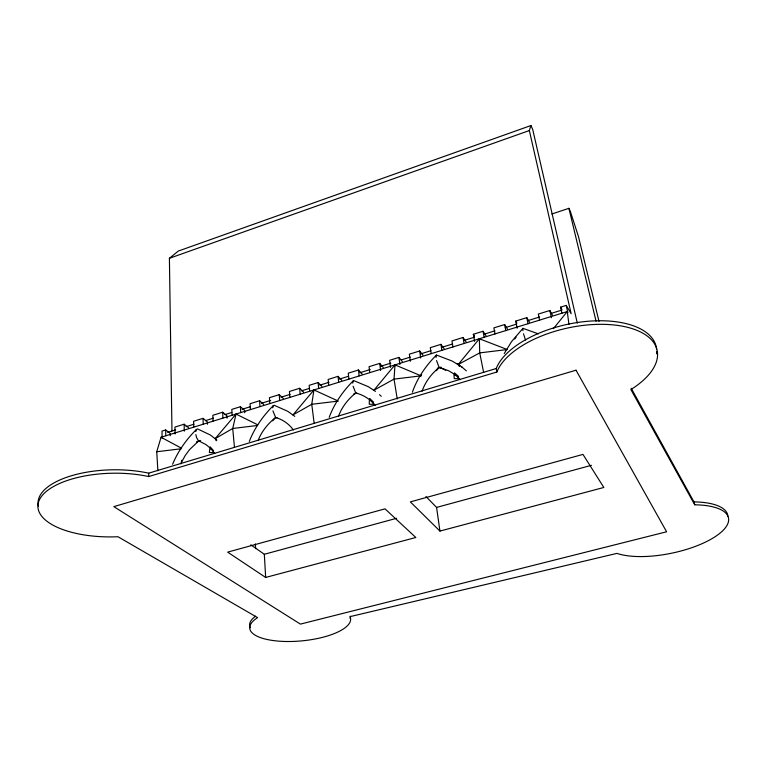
<?xml version="1.0" encoding="UTF-8"?>
<svg xmlns="http://www.w3.org/2000/svg" width="767" height="767" viewBox="0 0 767 767"><rect width="100%" height="100%" fill="white"/><g stroke="black" fill="none" stroke-linecap="round" stroke-linejoin="round"><path stroke-width="1.15" d="M338.439 416.423C341.708 407.239 348.084 399.108 355.744 393.001C363.328 394.861 370.298 399.204 375.121 405.379M213.216 451.418L210.177 448.014L210.196 446.864L213.293 450.382L213.216 451.418L214.779 453.642M293.349 429.99C289.351 424.141 282.697 419.491 275.631 417.478L272.918 410.863M258.105 440.603C261.537 431.476 268.009 423.547 275.631 417.478L277.04 417.881M352.753 383.126L353.05 381.103L353.894 380.672L368.275 386.673L375.485 391.391M214.07 452.588L209.353 452.54L209.822 448.848L210.887 448.8M180.907 463.843L181.789 460.277M369.56 399.751L369.704 398.514L373.414 402.023L373.213 403.145M272.716 407.795L273.196 405.753L274.212 405.273L287.769 411.323L294.796 416.356M313.933 389.943L293.004 414.88L311.757 404.295L338.295 401.074L313.933 389.943L311.757 404.295L314.144 423.221M458.206 377.498L454.208 374.114L454.419 372.829L458.474 376.338L458.206 377.498L460.305 379.732M195.777 431.514L196.41 429.453L197.589 428.926L210.379 435.014L216.879 440.076M257.731 424.813L236.025 414.055L232.727 428.485L234.453 447.219M157.887 470.737L156.736 451.744L161.07 437.257L567.283 311.546L567.829 312.581L566.199 305.4L560.562 307.155L561.943 313.3M566.199 305.4L571.137 313.732L529.345 130.543L530.917 125.539L178.308 251.058L169.402 258.297L171.961 430.968M422.08 391.237C425.263 381.861 431.485 373.721 439.136 367.518L441.035 367.172M412.387 392.244C417.238 378.102 425.944 365.591 436.442 355.035L452.089 361.017L459.874 365.696M538.415 333.875L522.921 328.334L522.883 330.702M329.206 417.334C334.307 403.423 342.993 391.103 353.414 380.672M249.304 441.418C254.558 427.957 263.004 415.935 273.196 405.753M172.594 464.284C178.011 451.169 186.371 439.433 196.41 429.453M181.482 462.405L185.154 455.598L189.507 449.673L198.624 441.006L200.695 440.642M504.245 353.549L511.484 341.708L522.921 328.334M421.073 375.84L394.986 364.862L373.932 390.211L394.027 379.119L421.073 375.84L421.61 374.91M436.442 355.035L436.078 357.451M514.647 339.033L516.095 337.173M553.333 328.717L567.283 311.546L568.932 324.374M459.452 366.501L458.187 364.526L479.365 338.755L507.313 349.551M216.189 440.747L215.23 438.59L236.025 414.055M436.394 370.672A74.926 63.958 -35.4 0 1 437.689 369.109L439.136 367.518L440.804 367.882L448.8 370.835L454.208 374.114M272.688 420.824A72.136 58.628 -47.6 0 1 274.212 419.003L275.631 417.478M215.23 438.59L232.727 428.485L257.578 425.464M458.187 364.526L479.72 352.887L506.162 349.685M196.563 441.907L198.624 441.006L199.909 441.437L206.026 444.649L210.177 448.014M353.98 393.759L355.744 393.001L357.278 393.385M437.315 368.304L439.136 367.518L440.92 368.122A73.383 61.475 -42.2 0 1 445.771 370.269M169.402 258.297L529.345 130.543M551.885 213.993L568.903 208.317L570.37 211.5L578.5 236.667L599.017 321.44M170.264 435.752L170.226 433.451L165.691 429.951L162.029 431.092L162.096 438.024M188.596 427.756L184.138 424.218L174.953 427.075L175.068 434.017M207.483 424.247L207.406 421.936L203.044 418.341L193.591 421.275L193.735 427.075M227.061 418.197L226.965 415.877L222.689 412.224L212.833 415.292L213.044 421.102M244.74 412.723L244.625 410.403L240.435 406.711L231.826 409.386L232.094 415.206M263.704 404.497L259.61 400.748L250.071 403.71L250.387 409.54M283.244 398.447L279.255 394.641L269.428 397.69L269.811 403.528M303.569 392.148L299.676 388.284L289.437 391.467L289.878 397.325M321.929 386.463L318.132 382.551L309.178 385.331L309.676 391.189M341.756 380.327L338.065 376.348L328.142 379.435L328.698 385.302M362.082 374.028L358.496 369.991L348.276 373.174L348.899 379.051M383.212 367.479L379.732 363.385L369.08 366.703L369.771 372.589M402.311 361.573L398.936 357.422L389.617 360.317L390.528 367.393M422.943 355.179L419.674 350.97L409.348 354.181L410.335 361.276M444.083 348.63L440.939 344.354L430.306 347.662L431.198 353.587M466.077 341.823L463.057 337.48L451.964 340.932L452.952 347.029M474.591 341.411L473.344 334.278L483.047 331.258L485.962 335.658M507.438 329.005L504.648 324.546L493.89 327.892L495.031 334.009M517.131 328.257L515.721 321.105L526.795 317.653L529.46 322.188M552.374 315.093L549.843 310.491L538.281 314.087L539.575 320.223M167.705 432.348L175.71 429.865M186.017 426.673L194.022 424.189M205.47 420.642L213.475 418.149M224.913 414.602L231.787 412.473M242.084 409.281L250.09 406.798M261.537 403.241L270.693 400.403M280.99 397.21L290.137 394.372M301.584 390.825L309.59 388.342M319.897 385.139L329.043 382.302M339.35 379.109L348.496 376.271M359.944 372.724L370.24 369.521M380.537 366.329L390.834 363.136M401.131 359.944L410.287 357.106M420.584 353.903L430.891 350.711M442.329 347.163L452.626 343.971M464.073 340.414L474.37 337.221M484.667 334.028L494.964 330.836M505.261 327.643L516.709 324.086M528.147 320.539L539.594 316.992M551.032 313.444L561.339 310.252M38.513 506.354A74.792 31.955 -1 0 1 71.226 475.818A74.792 31.955 -1 0 1 148.702 473.172L496.22 368.515A82.529 40.785 -12.3 0 1 581.932 321.891A82.529 40.785 -12.3 0 1 656.542 348.956M148.712 476.556L496.863 372.014A82.673 40.661 -12.2 0 1 616.889 325.313A82.673 40.661 -12.2 0 1 630.886 389.54L694.739 504.801A62.856 23 -11.7 0 1 713.943 537.466A62.856 23 -11.7 0 1 616.975 553.381L350.04 616.639A50.66 17.449 -5.4 0 1 289.868 641.509A50.66 17.449 -5.4 0 1 257.607 617.636L117.965 536.737A74.907 31.84 -1.1 0 1 39.635 499.365A74.907 31.84 -1.1 0 1 148.712 476.556L148.702 473.172M250.809 544.829L264.327 554.273L396.644 518.281M425.953 496.508L436.576 507.418L591.482 465.291M265.66 577.446L415.829 537.494L385.015 508.847L227.646 552.135L265.66 577.446L264.327 554.273M439.942 531.08L603.83 487.467L582.968 454.4L410.345 501.877L439.942 531.08L436.576 507.418M156.736 451.744L181.137 448.772M455.147 374.89L454.006 374.938L454.256 378.639L459.366 378.658M370.413 400.527L369.301 400.575L369.291 404.276L374.258 404.305M161.07 437.257L181.29 448.091M456.806 363.462L462.405 367.451M196.985 442.329L198.624 441.006L196.64 437.756L195.853 434.553M461.782 366.923L466.374 370.854M354.114 394.353L355.744 393.001L353.088 386.213M395.743 365.782L394.986 364.862L394.027 379.119L397.239 398.955M473.344 334.278L474.533 336.023M480.017 339.723L479.365 338.755L479.72 352.887L483.651 372.474M439.136 367.518L436.548 360.557M515.721 321.105L516.814 322.897M631.203 388.265L693.962 501.886L694.739 504.801M560.562 307.155L562.048 309.935M530.917 125.539L532.691 129.402L577.302 323.128M525.548 340.059L523.506 333.827M568.903 208.317L596.064 321.248M549.843 310.491L551.396 317.663M526.795 317.653L528.051 323.789M504.648 324.546L505.817 330.673M496.22 368.515L496.863 372.014M483.047 331.258L484.14 337.375M463.057 337.48L464.083 343.587M440.939 344.354L441.897 350.452M419.674 350.97L420.7 358.064M398.936 357.422L399.875 364.507M379.732 363.385L380.605 370.461M358.496 369.991L359.148 375.878M338.065 376.348L338.65 382.225M318.132 382.551L318.66 388.409M299.676 388.284L300.146 394.142M279.255 394.641L279.658 400.479M259.61 400.748L259.955 406.577M255.392 543.899L255.651 548.683M240.435 406.711L240.733 412.531M222.689 412.224L222.929 418.044M203.044 418.341L203.217 424.141M184.138 424.218L184.291 431.159M165.691 429.951L165.758 435.733M379.55 394.679A83.641 68.081 -47.4 0 1 381.228 396.271M656.648 351.372A82.529 40.785 -12.3 0 1 656.485 353.808M350.375 616.179A50.603 17.526 -5.4 0 1 350.107 618.49M250.243 627.761A50.603 17.526 -5.4 0 1 255.516 616.189M693.962 501.886A62.769 23.096 -11.8 0 1 727.854 516.162M576.017 370.212L113.813 506.632L300.415 624.108L666.6 531.78L576.017 370.212"/></g></svg>
